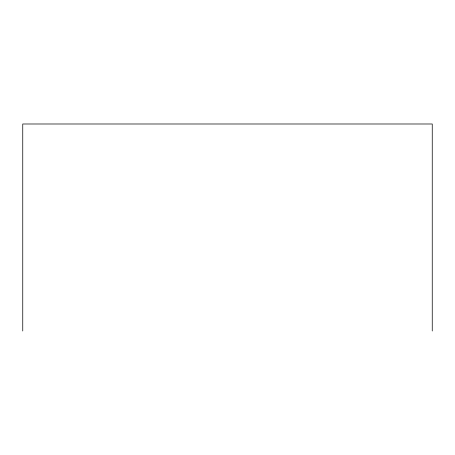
<?xml version="1.0" encoding="UTF-8"?>
<svg xmlns="http://www.w3.org/2000/svg" width="455" height="455" viewBox="0 0 455 455"><rect width="100%" height="100%" fill="white"/><g stroke="black" fill="none" stroke-linecap="round" stroke-linejoin="round"><path stroke-width="0.68" d="M432.25 331.007L432.25 123.993L22.75 123.993L22.75 331.007"/></g></svg>
